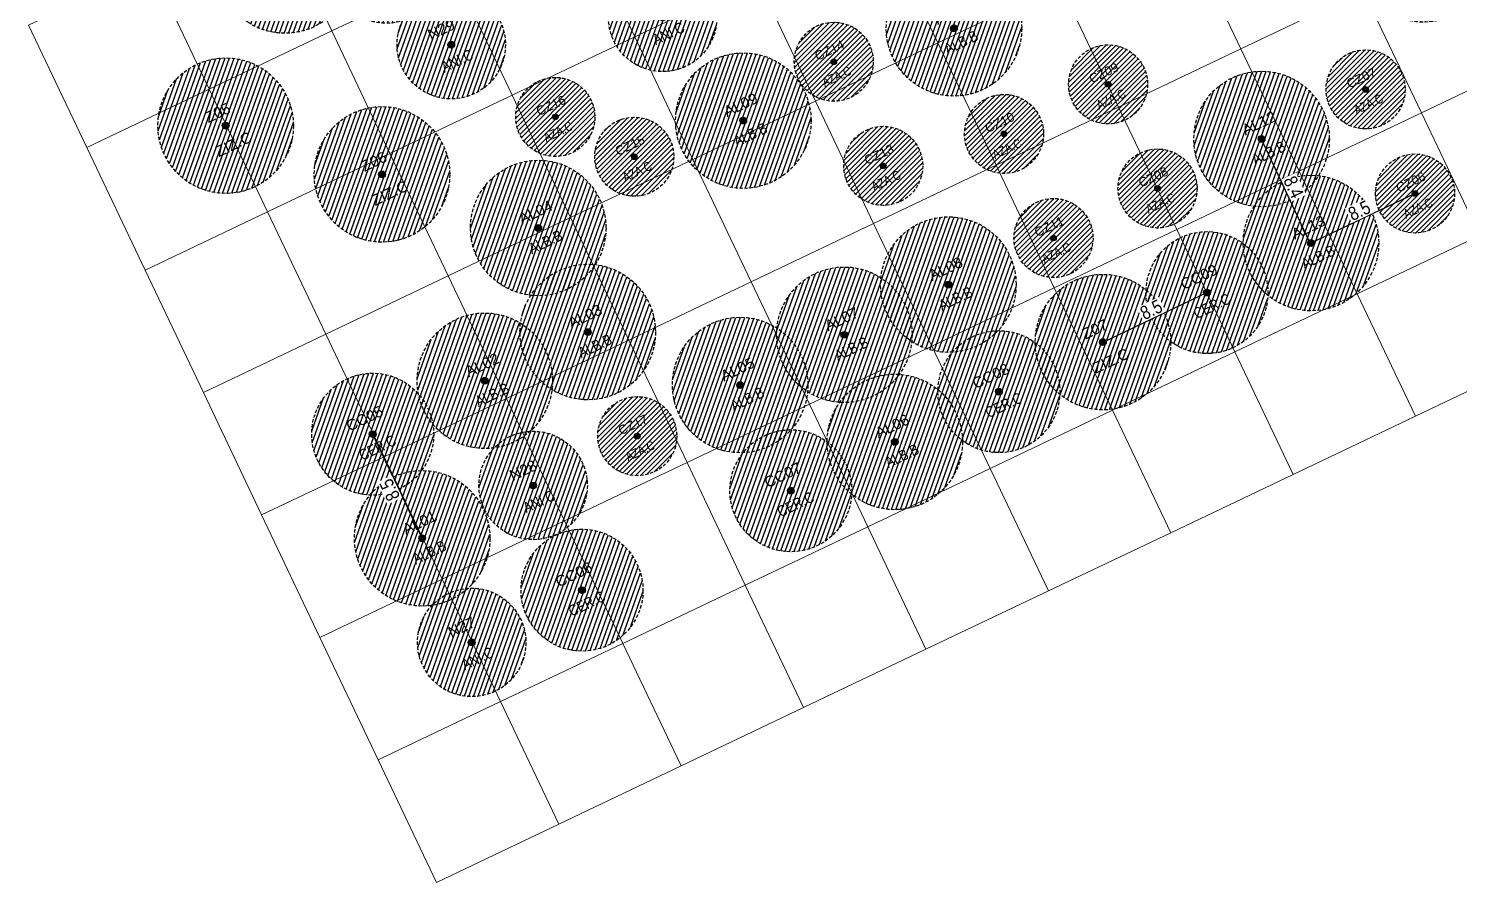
# Model space of a CAD drawing. Header units: metres. Extents: x 679599 to 680038, y 2748524 to 2748844.
# Drawn here: x 679637.8 to 679743.4, y 2748523.6 to 2748586.6 of the extents above; entities that cross this region are included whole.
import ezdxf

# ---------------------------------------------------------------- set-up
doc = ezdxf.new("R2010")
doc.units = ezdxf.units.M
doc.linetypes.add('HIDDEN', pattern=[0.375, 0.25, -0.125])
doc.layers.add('00-GRID_PLANTATION', color=7, linetype='Continuous', lineweight=0, true_color=0xff9c7a)
for name, color, linetype in [('02-L-Setting Out_Dimensions', 250, 'Continuous'), ('COTAUX', 7, 'Continuous'), ('SL_TREE_CANOPY', 251, 'HIDDEN'), ('SL_TREE_ID', 162, 'Continuous'), ('SL_TREE_LEGEND', 7, 'Continuous'), ('SL_TREE_TRUNK', 251, 'Continuous')]:
    doc.layers.add(name, color=color, linetype=linetype)
for name, color, linetype, true_color in [('SL_TREE_ACACIA_NILOTICA', 7, 'Continuous', 0x264d00), ('SL_TREE_ALBIZIA_LEBBECK', 7, 'Continuous', 0xa3a300), ('SL_TREE_AZADIRACHTA_INDICA', 7, 'Continuous', 0x9ec82d), ('SL_TREE_CERCIDIUM_FLORIDUM', 7, 'Continuous', 0xe0e000), ('SL_TREE_ZIZIPHUS_SPINA', 7, 'Continuous', 0xc6d408)]:
    doc.layers.add(name, color=color, linetype=linetype, true_color=true_color)
doc.styles.add('E100', font='verdana.ttf', dxfattribs={"height": 0.4})
doc.styles.get("Standard").update_dxf_attribs({"font": 'arial.ttf'})
doc.styles.add('TER-200', font='ARIALN.TTF', dxfattribs={"height": 1})
doc.dimstyles.new('E250', dxfattribs={"dimscale": 0.03, "dimtxt": 0.4, "dimasz": 0.5, "dimexe": 0.1, "dimexo": 1, "dimgap": 4, "dimtad": 1, "dimzin": 0, "dimdsep": 46, "dimtxsty": 'E100', "dimblk1": 'LINCOT200', "dimblk2": 'LINCOT200', "dimsah": 1, "dimcen": 0.1, "dimdle": 0.1, "dimse1": 1, "dimse2": 1, "dimclrt": 256, "dimadec": 0, "dimazin": 0, "dimtfac": 0.01538461538461539, "dimtofl": 0, "dimtmove": 0, "dimatfit": 3, "dimldrblk": 'LINCOT200', "dimfxl": 1, "dimtolj": 1, "dimtzin": 0, "dimarcsym": 0})
pattern_1 = [(45, (0, 0), (-0.2245064030267289, 0.2245064030267289), [])]

# ---------------------------------------------------------------- blocks, each defined once
blk = doc.blocks.new('Albizia_lebbeck')
h = blk.add_hatch()
h.set_pattern_fill('ANSI31', color=256, scale=0.1)
h.set_pattern_definition(pattern_1)
edge = h.paths.add_edge_path()
edge.add_arc((0, 4.656612873077393e-10), 4.999999999981005, -25.44812939262281, 334.5518706073772)
at = {"layer": 'SL_TREE_TRUNK'}
h = blk.add_hatch(color=256, dxfattribs=at)
h.dxf.hatch_style = 1
edge = h.paths.add_edge_path()
edge.add_arc((2.328306436538696e-10, 0), 0.2500003876001918, 0, 360)
at = {"layer": 'SL_TREE_CANOPY', "linetype": 'HIDDEN'}
blk.add_circle((2.328306436538696e-10, 0), 5, dxfattribs=at)
at = {"layer": 'SL_TREE_TRUNK'}
blk.add_circle((2.328306436538696e-10, 0), 0.2500003876001918, dxfattribs=at)
at = {"layer": 'SL_TREE_ID'}
blk.add_attdef('ID', (-0.9810078069718458, 0.7368421231547302), '', height=0.8, rotation=0.000420918299423, dxfattribs=at)
at = {"layer": 'SL_TREE_LEGEND', "insert": (-1.25964832330942, -0.7561016048520699), "char_height": 0.8, "attachment_point": 1, "rotation": 0.012362144525415425, "style": 'TER-200'}
blk.add_mtext_dynamic_manual_height_columns('ALB.B', width=38.77958347063934, gutter_width=12.50001938000959, heights=[0], dxfattribs=at)
blk = doc.blocks.new('Ziziphus_spina_christi')
h = blk.add_hatch()
h.set_pattern_fill('ANSI31', color=256, scale=0.1)
h.set_pattern_definition(pattern_1)
edge = h.paths.add_edge_path()
edge.add_arc((-6.661338147750939e-16, -8.881784197001252e-16), 5.000000000000001, 0, 360)
at = {"layer": 'SL_TREE_TRUNK'}
h = blk.add_hatch(color=256, dxfattribs=at)
h.dxf.hatch_style = 1
edge = h.paths.add_edge_path()
edge.add_arc((0, 0), 0.2500003876001918, 0, 360)
at = {"layer": 'SL_TREE_CANOPY', "linetype": 'HIDDEN'}
blk.add_circle((0, 0), 5, dxfattribs=at)
at = {"layer": 'SL_TREE_TRUNK'}
blk.add_circle((0, 0), 0.2500003876001918, dxfattribs=at)
at = {"layer": 'SL_TREE_ID'}
blk.add_attdef('ID', (-1.090554446818487, 0.7152588476904356), '', height=0.8, rotation=0.000420918299423, dxfattribs=at)
at = {"layer": 'SL_TREE_LEGEND'}
blk.add_attdef('NOMBRE_ESPECIE', (-1.464163609154383, -1.887849904743556), '', height=0.8, rotation=0.000420918299423, dxfattribs=at)
blk = doc.blocks.new('cercidium_floridum')
h = blk.add_hatch()
h.set_pattern_fill('ANSI31', color=256, scale=0.1)
h.set_pattern_definition(pattern_1)
edge = h.paths.add_edge_path()
edge.add_arc((0, 9.313225746154785e-10), 4.49999999985001, -25.44812939262281, 334.5518706073772)
at = {"layer": 'SL_TREE_TRUNK'}
h = blk.add_hatch(color=256, dxfattribs=at)
h.dxf.hatch_style = 1
edge = h.paths.add_edge_path()
edge.add_arc((2.328306436538696e-10, 4.656612873077393e-10), 0.2500003876001918, 0, 360)
at = {"layer": 'SL_TREE_CANOPY', "linetype": 'HIDDEN'}
blk.add_circle((2.328306436538696e-10, 4.656612873077393e-10), 4.5, dxfattribs=at)
at = {"layer": 'SL_TREE_TRUNK'}
blk.add_circle((2.328306436538696e-10, 4.656612873077393e-10), 0.2500003876001918, dxfattribs=at)
at = {"layer": 'SL_TREE_ID'}
blk.add_attdef('ID', (-1.470375263044438, 0.9027416517720255), '', height=0.8, rotation=0.000420918299423, dxfattribs=at)
at = {"layer": 'SL_TREE_LEGEND', "insert": (-1.530811281546491, -0.6532864510081708), "char_height": 0.8, "attachment_point": 1, "rotation": 0.012362144525415425, "style": 'TER-200'}
blk.add_mtext_dynamic_manual_height_columns('CER.C', width=38.77958347063934, gutter_width=12.50001938000959, heights=[0], dxfattribs=at)
blk = doc.blocks.new('Acacia_nilotica')
h = blk.add_hatch()
h.set_pattern_fill('ANSI31', color=256, scale=0.1)
h.set_pattern_definition(pattern_1)
edge = h.paths.add_edge_path()
edge.add_arc((-6.661338147750939e-16, -8.881784197001252e-16), 3.999999999999999, 0, 360)
at = {"layer": 'SL_TREE_TRUNK'}
h = blk.add_hatch(color=256, dxfattribs=at)
h.dxf.hatch_style = 1
edge = h.paths.add_edge_path()
edge.add_arc((0, 0), 0.2500003876001918, 0, 360)
at = {"layer": 'SL_TREE_CANOPY', "linetype": 'HIDDEN'}
blk.add_circle((0, 0), 4, dxfattribs=at)
at = {"layer": 'SL_TREE_TRUNK'}
blk.add_circle((0, 0), 0.2500003876001918, dxfattribs=at)
at = {"layer": 'SL_TREE_ID'}
blk.add_attdef('ID', (-1.213950848484089, 0.9305009110162956), '', height=0.8, rotation=0.000420918299423, dxfattribs=at)
at = {"layer": 'SL_TREE_LEGEND', "insert": (-1.34179218168218, -0.8530613644979894), "char_height": 0.8, "attachment_point": 1, "style": 'TER-200'}
blk.add_mtext_dynamic_manual_height_columns('ANI.C', width=38.77952334683659, gutter_width=12.5, heights=[0], dxfattribs=at)
blk = doc.blocks.new('Acacia Nilotica D')
h = blk.add_hatch()
h.set_pattern_fill('ANSI31', color=256, scale=0.1)
h.set_pattern_definition(pattern_1)
edge = h.paths.add_edge_path()
edge.add_arc((2.328306436538696e-10, 0), 3.999999999999999, -6.5439871631012e-05, 359.9999345601284)
at = {"layer": 'SL_TREE_TRUNK'}
h = blk.add_hatch(color=256, dxfattribs=at)
h.dxf.hatch_style = 1
edge = h.paths.add_edge_path()
edge.add_arc((2.328306436538696e-10, 0), 0.2500003876001918, 0, 360)
at = {"layer": 'SL_TREE_CANOPY', "linetype": 'HIDDEN'}
blk.add_circle((2.328306436538696e-10, 0), 4, dxfattribs=at)
at = {"layer": 'SL_TREE_TRUNK'}
blk.add_circle((2.328306436538696e-10, 0), 0.2500003876001918, dxfattribs=at)
at = {"layer": 'SL_TREE_ID'}
blk.add_attdef('ID', (-1.114701568342348, 0.5722070784384528), '', height=0.8, rotation=0.000420918299423, dxfattribs=at)
at = {"layer": 'SL_TREE_LEGEND', "insert": (-1.328076369118698, -0.8530600350350142), "char_height": 0.8, "attachment_point": 1, "rotation": 359.99993456012834, "style": 'TER-200'}
blk.add_mtext_dynamic_manual_height_columns('ANI.D', width=38.77952334683659, gutter_width=12.5, heights=[0], dxfattribs=at)
blk = doc.blocks.new('LINCOT200')
for p, q in [((0, -9.999961704014428), (0, 10.00003829598555)), ((3.694822225952521e-13, 3.829598557558711e-05), (10.00000000000051, 3.829598557558711e-05))]:
    blk.add_line(p, q)
at = {"const_width": 1.875}
blk.add_lwpolyline([(3.535533801624467, -3.535495714255788), (-3.535533950636761, 3.535572157214077)], dxfattribs=at)
at = {"layer": 'COTAUX'}
blk.add_line((0, 0), (-1.249999999999915, 0), dxfattribs=at)
blk = doc.blocks.new('*D78')
at = {"layer": '02-L-Setting Out_Dimensions', "color": 0, "lineweight": -2, "transparency": 16777216}
blk.add_line((679717.1026025214, 2748563.470674201), (679724.7508231411, 2748567.110191849), dxfattribs=at)
at = {"layer": 'Defpoints', "color": 0, "transparency": 16777216}
for p in [(679724.7643677619, 2748567.116637254), (679724.7643677619, 2748567.116637254), (679717.0890579012, 2748563.464228795)]:
    blk.add_point(p, dxfattribs=at)
at = {"layer": '02-L-Setting Out_Dimensions', "color": 0, "lineweight": -2, "transparency": 16777216, "xscale": 0.015, "yscale": 0.015, "zscale": 0.015}
for p, rotation in [((679724.7643677616, 2748567.116637254), 25.44812430223132), ((679717.089057901, 2748563.464228795), 205.4481243022313)]:
    blk.add_blockref('LINCOT200', p, dxfattribs=dict(at, rotation=rotation))
at = {"layer": '02-L-Setting Out_Dimensions', "transparency": 16777216, "insert": (679720.6557595796, 2748565.859824479), "char_height": 1, "attachment_point": 5, "rotation": 25.44812430223134, "style": 'TER-200', "bg_fill": 3, "box_fill_scale": 1.1, "bg_fill_color": 256, "bg_fill_true_color": 13158600, "bg_fill_transparency": 0}
blk.add_mtext('\\A1;8.5', dxfattribs=at)
blk = doc.blocks.new('*D79')
at = {"layer": '02-L-Setting Out_Dimensions', "color": 0, "lineweight": -2, "transparency": 16777216}
blk.add_line((679732.4532222444, 2748570.775491115), (679740.101293434, 2748574.41493755), dxfattribs=at)
at = {"layer": 'Defpoints', "color": 0, "transparency": 16777216}
for p in [(679740.1148380534, 2748574.421382958), (679740.1148380545, 2748574.421382955), (679732.4396776228, 2748570.769045711)]:
    blk.add_point(p, dxfattribs=at)
at = {"layer": '02-L-Setting Out_Dimensions', "color": 0, "lineweight": -2, "transparency": 16777216, "xscale": 0.015, "yscale": 0.015, "zscale": 0.015}
for p, rotation in [((679740.1148380545, 2748574.421382955), 25.44812366365609), ((679732.4396776239, 2748570.76904571), 205.4481236636561)]:
    blk.add_blockref('LINCOT200', p, dxfattribs=dict(at, rotation=rotation))
at = {"layer": '02-L-Setting Out_Dimensions', "transparency": 16777216, "insert": (679736.006304594, 2748573.16460579), "char_height": 1, "attachment_point": 5, "rotation": 25.448123663656112, "style": 'TER-200', "bg_fill": 3, "box_fill_scale": 1.1, "bg_fill_color": 256, "bg_fill_true_color": 13158600, "bg_fill_transparency": 0}
blk.add_mtext('\\A1;8.5', dxfattribs=at)
blk = doc.blocks.new('*D80')
at = {"layer": '02-L-Setting Out_Dimensions', "color": 0, "lineweight": -2, "transparency": 16777216}
blk.add_line((679666.8646496079, 2748549.013716958), (679663.2251457348, 2748556.66191358), dxfattribs=at)
at = {"layer": 'Defpoints', "color": 0, "transparency": 16777216}
for p in [(679663.2187003348, 2748556.675458202), (679663.2187003334, 2748556.675458202), (679666.8710950128, 2748549.000172335)]:
    blk.add_point(p, dxfattribs=at)
at = {"layer": '02-L-Setting Out_Dimensions', "color": 0, "lineweight": -2, "transparency": 16777216, "xscale": 0.015, "yscale": 0.015, "zscale": 0.015}
for p, rotation in [((679663.2187003325, 2748556.675458203), 115.4481099134054), ((679666.8710950103, 2748549.000172335), 295.4481099134054)]:
    blk.add_blockref('LINCOT200', p, dxfattribs=dict(at, rotation=rotation))
at = {"layer": '02-L-Setting Out_Dimensions', "transparency": 16777216, "insert": (679664.4755061498, 2748552.56686216), "char_height": 1, "attachment_point": 5, "rotation": 115.44810991340543, "style": 'TER-200', "bg_fill": 3, "box_fill_scale": 1.1, "bg_fill_color": 256, "bg_fill_true_color": 13158600, "bg_fill_transparency": 0}
blk.add_mtext('\\A1;8.5', dxfattribs=at)
blk = doc.blocks.new('*D39')
at = {"layer": '02-L-Setting Out_Dimensions', "color": 0, "lineweight": -2, "transparency": 16777216}
blk.add_line((679732.3626504076, 2748570.807733363), (679728.7991863914, 2748578.430892561), dxfattribs=at)
at = {"layer": 'Defpoints', "color": 0, "transparency": 16777216}
for p in [(679728.7928343428, 2748578.444481214), (679728.792834343, 2748578.444481214), (679732.3690024557, 2748570.79414471)]:
    blk.add_point(p, dxfattribs=at)
at = {"layer": '02-L-Setting Out_Dimensions', "color": 0, "lineweight": -2, "transparency": 16777216, "xscale": 0.015, "yscale": 0.015, "zscale": 0.015}
for p, rotation in [((679728.792834343, 2748578.444481214), 115.0538503819085), ((679732.369002456, 2748570.79414471), 295.0538503819085)]:
    blk.add_blockref('LINCOT200', p, dxfattribs=dict(at, rotation=rotation))
at = {"layer": '02-L-Setting Out_Dimensions', "transparency": 16777216, "insert": (679731.1521608899, 2748574.886341631), "char_height": 1, "attachment_point": 5, "rotation": 295.05385038190855, "style": 'TER-200', "bg_fill": 3, "box_fill_scale": 1.1, "bg_fill_color": 256, "bg_fill_true_color": 13158600, "bg_fill_transparency": 0}
blk.add_mtext('\\A1;8.4', dxfattribs=at)
blk = doc.blocks.new('Azadiracta.C')
h = blk.add_hatch()
h.set_pattern_fill('ANSI31', color=256, scale=0.08333333332694233)
h.set_pattern_definition([(45, (0, 0), (-0.1870886691745925, 0.1870886691745925), [])])
edge = h.paths.add_edge_path()
edge.add_arc((0, 0), 2.916666666442982, 0, 360)
at = {"layer": 'SL_TREE_TRUNK'}
h = blk.add_hatch(color=256, dxfattribs=at)
h.dxf.hatch_style = 1
edge = h.paths.add_edge_path()
edge.add_arc((0, 0), 0.2083336563175156, 0, 360)
at = {"layer": 'SL_TREE_CANOPY', "linetype": 'HIDDEN'}
blk.add_circle((0, 0), 2.916666666442981, dxfattribs=at)
at = {"layer": 'SL_TREE_TRUNK'}
blk.add_circle((0, 0), 0.2083336563175156, dxfattribs=at)
at = {"layer": 'SL_TREE_ID'}
blk.add_attdef('ID', (-1.211006061872467, 0.06308520445600152), '', height=0.6666666666155386, rotation=25.00021045177178, dxfattribs=at)
at = {"layer": 'SL_TREE_LEGEND', "insert": (-0.9512533869128674, -1.267815743107349), "char_height": 0.6666666666155386, "attachment_point": 1, "rotation": 25.385496202403836, "style": 'TER-200'}
blk.add_mtext_dynamic_manual_height_columns('AZA.C', width=32.31626945321876, gutter_width=10.41666666586779, heights=[0], dxfattribs=at)

msp = doc.modelspace()

# ---------------------------------------------------------------- linework, layer by layer
at = {"layer": '00-GRID_PLANTATION'}
for points in [[(679655.8960011808, 2748595.43286677), (679664.925780619, 2748599.729735781), (679669.2226496293, 2748590.699956342), (679660.1928701914, 2748586.403087331)], [(679678.2524290673, 2748594.996825353), (679687.2822085056, 2748599.293694363), (679691.5790775163, 2748590.263914926), (679682.5492980777, 2748585.967045914)], [(679700.608856954, 2748594.560783937), (679709.6386363923, 2748598.857652947), (679713.9355054031, 2748589.827873509), (679704.9057259642, 2748585.531004498)], [(679722.9652848411, 2748594.124742519), (679731.9950642796, 2748598.42161153), (679736.2919332902, 2748589.391832091), (679727.2621538518, 2748585.094963081)], [(679646.8662217424, 2748591.135997759), (679655.8960011808, 2748595.43286677), (679660.1928701916, 2748586.403087331), (679651.1630907533, 2748582.10621832)], [(679669.2226496288, 2748590.699956342), (679678.2524290673, 2748594.996825353), (679682.5492980777, 2748585.967045914), (679673.5195186397, 2748581.670176903)], [(679691.5790775161, 2748590.263914926), (679700.6088569544, 2748594.560783937), (679704.9057259652, 2748585.531004498), (679695.8759465268, 2748581.234135487)], [(679713.9355054031, 2748589.827873509), (679722.9652848411, 2748594.12474252), (679727.2621538518, 2748585.094963081), (679718.2323744135, 2748580.79809407)], [(679736.29193329, 2748589.391832093), (679745.3217127284, 2748593.688701104), (679749.618581739, 2748584.658921666), (679740.5888023005, 2748580.362052654)], [(679637.8364423043, 2748586.839128748), (679646.8662217424, 2748591.135997759), (679651.1630907533, 2748582.10621832), (679642.1333113147, 2748577.80934931)], [(679660.1928701914, 2748586.403087331), (679669.2226496293, 2748590.699956342), (679673.5195186402, 2748581.670176903), (679664.4897392021, 2748577.373307893)], [(679682.5492980777, 2748585.967045915), (679691.5790775163, 2748590.263914926), (679695.875946527, 2748581.234135487), (679686.8461670886, 2748576.937266476)], [(679704.9057259647, 2748585.531004498), (679713.9355054031, 2748589.82787351), (679718.2323744138, 2748580.798094071), (679709.2025949754, 2748576.50122506)], [(679727.262153852, 2748585.094963081), (679736.2919332904, 2748589.391832092), (679740.5888023011, 2748580.362052653), (679731.5590228627, 2748576.065183642)], [(679651.1630907533, 2748582.10621832), (679660.1928701916, 2748586.403087331), (679664.4897392023, 2748577.373307893), (679655.4599597638, 2748573.076438882)], [(679673.5195186398, 2748581.670176904), (679682.5492980777, 2748585.967045915), (679686.8461670886, 2748576.937266476), (679677.8163876501, 2748572.640397465)], [(679695.8759465268, 2748581.234135487), (679704.9057259652, 2748585.531004498), (679709.2025949762, 2748576.501225058), (679700.1728155379, 2748572.204356048)], [(679718.232374414, 2748580.798094071), (679727.262153852, 2748585.094963082), (679731.5590228627, 2748576.065183643), (679722.5292434247, 2748571.768314632)], [(679642.1333113147, 2748577.80934931), (679651.1630907533, 2748582.10621832), (679655.4599597638, 2748573.076438882), (679646.4301803254, 2748568.779569871)], [(679664.489739202, 2748577.373307893), (679673.5195186405, 2748581.670176904), (679677.8163876507, 2748572.640397465), (679668.7866082126, 2748568.343528455)], [(679686.8461670886, 2748576.937266476), (679695.875946527, 2748581.234135487), (679700.1728155377, 2748572.204356049), (679691.1430360992, 2748567.907487038)], [(679655.4599597638, 2748573.076438882), (679664.4897392021, 2748577.373307893), (679668.7866082129, 2748568.343528455), (679659.7568287747, 2748564.046659444)], [(679677.8163876506, 2748572.640397466), (679686.8461670891, 2748576.937266476), (679691.1430360995, 2748567.907487038), (679682.1132566615, 2748563.610618027)], [(679700.1728155381, 2748572.204356048), (679709.2025949762, 2748576.501225058), (679713.4994639868, 2748567.47144562), (679704.4696845486, 2748563.174576609)], [(679646.4301803254, 2748568.779569872), (679655.4599597638, 2748573.076438882), (679659.7568287747, 2748564.046659444), (679650.7270493362, 2748559.749790433)], [(679668.7866082127, 2748568.343528454), (679677.8163876509, 2748572.640397465), (679682.1132566616, 2748563.610618026), (679673.0834772236, 2748559.313749015)], [(679691.1430360995, 2748567.907487038), (679700.1728155381, 2748572.204356048), (679704.4696845486, 2748563.17457661), (679695.4399051104, 2748558.877707599)], [(679682.1132566616, 2748563.610618027), (679691.1430360997, 2748567.907487038), (679695.4399051106, 2748558.877707599), (679686.4101256721, 2748554.580838589)], [(679726.826112435, 2748562.738535195), (679735.8558918735, 2748567.035404205), (679740.1527608839, 2748558.005624767), (679731.1229814459, 2748553.708755756)], [(679673.0834772239, 2748559.313749016), (679682.113256662, 2748563.610618027), (679686.4101256727, 2748554.580838587), (679677.3803462345, 2748550.283969577)], [(679695.4399051104, 2748558.877707599), (679704.4696845486, 2748563.17457661), (679708.7665535595, 2748554.144797171), (679699.736774121, 2748549.847928161)], [(679717.7963329972, 2748558.441666184), (679726.8261124355, 2748562.738535194), (679731.1229814462, 2748553.708755756), (679722.0932020079, 2748549.411886745)], [(679686.4101256724, 2748554.580838589), (679695.4399051104, 2748558.8777076), (679699.7367741212, 2748549.847928161), (679690.706994683, 2748545.551059151)], [(679708.7665535595, 2748554.144797171), (679717.7963329976, 2748558.441666183), (679722.0932020083, 2748549.411886744), (679713.06342257, 2748545.115017733)], [(679677.3803462344, 2748550.283969578), (679686.4101256727, 2748554.580838589), (679690.7069946836, 2748545.55105915), (679681.6772152451, 2748541.254190139)], [(679699.736774121, 2748549.847928161), (679708.7665535592, 2748554.144797172), (679713.06342257, 2748545.115017734), (679704.0336431316, 2748540.818148723)], [(679668.350566796, 2748545.987100567), (679677.3803462347, 2748550.283969578), (679681.6772152451, 2748541.254190139), (679672.6474358069, 2748536.957321128)], [(679690.7069946828, 2748545.551059152), (679699.7367741212, 2748549.847928162), (679704.0336431316, 2748540.818148724), (679695.0038636937, 2748536.521279713)], [(679659.3207873581, 2748541.690231557), (679668.3505667963, 2748545.987100568), (679672.6474358072, 2748536.957321129), (679663.6176563686, 2748532.660452118)], [(679681.6772152451, 2748541.254190139), (679690.7069946834, 2748545.55105915), (679695.0038636943, 2748536.521279711), (679685.974084256, 2748532.224410701)], [(679672.6474358069, 2748536.957321129), (679681.6772152453, 2748541.254190139), (679685.974084256, 2748532.224410701), (679676.9443048175, 2748527.92754169)], [(679663.6176563686, 2748532.660452119), (679672.6474358072, 2748536.957321129), (679676.9443048177, 2748527.927541691), (679667.9145253793, 2748523.63067268)]]:
    msp.add_lwpolyline(points, close=True, dxfattribs=at)

# ---------------------------------------------------------------- block references
at = {"layer": 'SL_TREE_ACACIA_NILOTICA'}
for name, p, rotation, values in [('Acacia Nilotica D', (679664.2187919668, 2748590.968400255), 25.44819483249446, {'ID': 'AN26'}), ('Acacia_nilotica', (679684.6098735238, 2748587.405719271), 25.44812939262281, {'ID': 'N30'}), ('Acacia_nilotica', (679669.015828963, 2748585.394530414), 25.44812939262281, {'ID': 'N29'}), ('Acacia_nilotica', (679675.0551150776, 2748552.894655471), 25.44812939262281, {'ID': 'N28'}), ('Acacia_nilotica', (679670.5234896892, 2748541.324886471), 25.44812939262281, {'ID': 'N27'})]:
    msp.add_blockref(name, p, dxfattribs=dict(at, rotation=rotation)).add_auto_attribs(values)
at = {"layer": 'SL_TREE_ALBIZIA_LEBBECK', "rotation": 25.44812939262281}
for p, values in [((679740.7262104936, 2748592.050599744), {'ID': 'AL14'}), ((679706.0973160439, 2748586.597351416), {'ID': 'AL11'}), ((679690.5553644017, 2748579.796163996), {'ID': 'AL09'}), ((679728.7928343423, 2748578.444481214), {'ID': 'AL12'}), ((679675.4311234581, 2748571.880688426), {'ID': 'AL04'}), ((679732.4396776229, 2748570.769045713), {'ID': 'AL13'}), ((679705.6874142784, 2748567.70799738), {'ID': 'AL08'}), ((679679.0835225941, 2748564.205404682), {'ID': 'AL03'}), ((679698.008031926, 2748564.003809911), {'ID': 'AL07'}), ((679671.4929432637, 2748560.612875178), {'ID': 'AL02'}), ((679690.3286495736, 2748560.299622441), {'ID': 'AL05'}), ((679701.7343656882, 2748556.107632868), {'ID': 'AL06'}), ((679666.8710950124, 2748549.000172337), {'ID': 'AL01'})]:
    msp.add_blockref('Albizia_lebbeck', p, dxfattribs=at).add_auto_attribs(values)
at = {"layer": 'SL_TREE_AZADIRACHTA_INDICA'}
for p, values in [((679697.234500196, 2748584.134617412), {'ID': 'CZ14'}), ((679717.470557646, 2748582.467446885), {'ID': 'CZ09'}), ((679736.4679947733, 2748582.09681846), {'ID': 'CZ07'}), ((679676.6918960183, 2748580.065818733), {'ID': 'CZ16'}), ((679709.7951247147, 2748578.814976017), {'ID': 'CZ10'}), ((679682.5158936182, 2748577.130530971), {'ID': 'CZ15'}), ((679700.8814667894, 2748576.459243801), {'ID': 'CZ13'}), ((679721.1174011683, 2748574.792010866), {'ID': 'CZ08'}), ((679713.4420913082, 2748571.139602406), {'ID': 'CZ11'}), ((679682.7357079019, 2748556.530016047), {'ID': 'CZ17'})]:
    msp.add_blockref('Azadiracta.C', p, dxfattribs=at).add_auto_attribs(values)
at = {"layer": 'SL_TREE_CERCIDIUM_FLORIDUM', "rotation": 25.44812939262281}
for p, values in [((679724.764367762, 2748567.116637254), {'ID': 'CC09'}), ((679709.4137480408, 2748559.811820337), {'ID': 'CC08'}), ((679663.2187003352, 2748556.675458204), {'ID': 'CC05'}), ((679694.0631283196, 2748552.50700342), {'ID': 'CC07'}), ((679678.6598606337, 2748545.177667304), {'ID': 'CC06'})]:
    msp.add_blockref('cercidium_floridum', p, dxfattribs=at).add_auto_attribs(values)
at = {"layer": 'SL_TREE_ZIZIPHUS_SPINA', "rotation": 25.44812939262281}
for p, values in [((679656.747047861, 2748591.230122607), {'ID': 'Z04', 'NOMBRE_ESPECIE': 'ZIZ.C'}), ((679652.3745022597, 2748579.425936765), {'ID': 'Z05', 'NOMBRE_ESPECIE': 'ZIZ.C'}), ((679663.9074501895, 2748575.829870025), {'ID': 'Z06', 'NOMBRE_ESPECIE': 'ZIZ.C'}), ((679717.0890579016, 2748563.464228795), {'ID': 'Z07', 'NOMBRE_ESPECIE': 'ZIZ.C'})]:
    msp.add_blockref('Ziziphus_spina_christi', p, dxfattribs=at).add_auto_attribs(values)

# ---------------------------------------------------------------- next in the draw order: dimensions: what is measured, and where the dimension line sits
at = {"layer": '02-L-Setting Out_Dimensions'}
for p1, p2, distance, picture, middle in [((679732.4396776226, 2748570.769045712), (679740.1148380534, 2748574.421382958), -3.443591746114521e-09, '*D79', (679736.0063045941, 2748573.16460579)), ((679717.0890579011, 2748563.464228795), (679724.7643677617, 2748567.116637254), -1.0004576433826653e-10, '*D78', (679720.6557595797, 2748565.859824479)), ((679666.8710950124, 2748549.000172336), (679663.2187003345, 2748556.675458204), 1.8515673695456e-09, '*D80', (679664.4755061499, 2748552.56686216))]:
    dim = msp.add_aligned_dim(p1=p1, p2=p2, distance=distance, dimstyle='E250', override={"dimtxt": 0.8, "dimdec": 1, "dimtxsty": 'TER-200', "dimtfill": 1, "dimtfillclr": 7}, dxfattribs=at)
    dim.commit()
    dim.dimension.update_dxf_attribs({"geometry": picture, "text_midpoint": middle})

# ---------------------------------------------------------------- next in the draw order: linework, layer by layer
at = {"layer": '00-GRID_PLANTATION'}
for points in [[(679740.5888023007, 2748580.362052655), (679749.6185817388, 2748584.658921666), (679753.9154507497, 2748575.629142227), (679744.8856713114, 2748571.332273216)], [(679709.2025949758, 2748576.50122506), (679718.232374414, 2748580.798094071), (679722.5292434247, 2748571.768314633), (679713.4994639861, 2748567.471445622)], [(679731.5590228627, 2748576.065183643), (679740.5888023011, 2748580.362052654), (679744.8856713118, 2748571.332273215), (679735.8558918735, 2748567.035404204)], [(679722.5292434244, 2748571.768314633), (679731.5590228627, 2748576.065183643), (679735.8558918735, 2748567.035404205), (679726.8261124351, 2748562.738535194)], [(679713.4994639863, 2748567.471445622), (679722.5292434247, 2748571.768314633), (679726.8261124355, 2748562.738535194), (679717.7963329972, 2748558.441666184)], [(679735.8558918735, 2748567.035404205), (679744.8856713118, 2748571.332273216), (679749.1825403224, 2748562.302493777), (679740.1527608839, 2748558.005624766)], [(679659.7568287747, 2748564.046659444), (679668.7866082129, 2748568.343528455), (679673.0834772235, 2748559.313749016), (679664.0536977851, 2748555.016880005)], [(679704.4696845486, 2748563.17457661), (679713.4994639871, 2748567.471445621), (679717.7963329976, 2748558.441666182), (679708.7665535595, 2748554.144797171)], [(679650.7270493363, 2748559.749790433), (679659.7568287747, 2748564.046659444), (679664.0536977854, 2748555.016880006), (679655.0239183469, 2748550.720010995)], [(679664.0536977854, 2748555.016880005), (679673.0834772238, 2748559.313749016), (679677.3803462344, 2748550.283969578), (679668.350566796, 2748545.987100567)], [(679655.0239183472, 2748550.720010995), (679664.0536977858, 2748555.016880006), (679668.3505667963, 2748545.987100567), (679659.3207873581, 2748541.690231556)]]:
    msp.add_lwpolyline(points, close=True, dxfattribs=at)

# ---------------------------------------------------------------- next in the draw order: block references
at = {"layer": 'SL_TREE_AZADIRACHTA_INDICA'}
msp.add_blockref('Azadiracta.C', (679740.1148380538, 2748574.421382959), dxfattribs=at).add_auto_attribs({'ID': 'CZ06'})

# ---------------------------------------------------------------- next in the draw order: dimensions: what is measured, and where the dimension line sits
at = {"layer": '02-L-Setting Out_Dimensions'}
dim = msp.add_aligned_dim(p1=(679732.3690024556, 2748570.794144709), p2=(679728.7928343426, 2748578.444481214), distance=-4.218473409607344e-10, dimstyle='E250', override={"dimtxt": 0.8, "dimdec": 1, "dimtxsty": 'TER-200', "dimtfill": 1, "dimtfillclr": 7}, dxfattribs=at)
dim.commit()
dim.dimension.update_dxf_attribs({"geometry": '*D39', "text_midpoint": (679731.1521608899, 2748574.886341631)})

doc.saveas('drawing.dxf')
